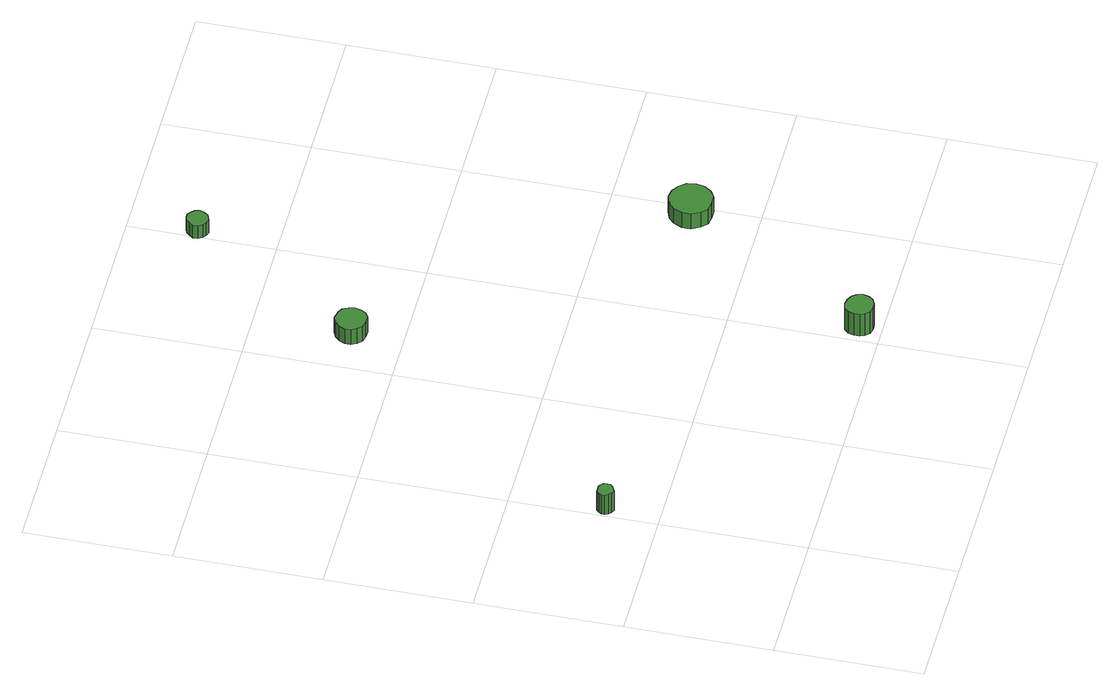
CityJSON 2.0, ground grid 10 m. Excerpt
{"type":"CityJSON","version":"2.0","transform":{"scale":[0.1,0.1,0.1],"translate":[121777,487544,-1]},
"CityObjects":{
"tree1":{"type":"SolitaryVegetationObject","attributes":{"function":"something"},"geometry":[{"type":"MultiSurface","lod":"1","boundaries":[[[0,1,2,3,4,5,6,7,8,9,10,11,12,13,14]],[[15,16,17,18,19,20,21,22,23,24,25,26,27,28,29]],[[0,29,28,1]],[[1,28,27,2]],[[2,27,26,3]],[[3,26,25,4]],[[4,25,24,5]],[[5,24,23,6]],[[6,23,22,7]],[[7,22,21,8]],[[8,21,20,9]],[[9,20,19,10]],[[10,19,18,11]],[[11,18,17,12]],[[12,17,16,13]],[[13,16,15,14]],[[14,15,29,0]]]}]},
"tree2":{"type":"SolitaryVegetationObject","attributes":{"function":"something"},"geometry":[{"type":"MultiSurface","lod":"1","boundaries":[[[30,31,32,33,34,35,36,37,38,39,40,41,42,43,44]],[[45,46,47,48,49,50,51,52,53,54,55,56,57,58,59]],[[30,59,58,31]],[[31,58,57,32]],[[32,57,56,33]],[[33,56,55,34]],[[34,55,54,35]],[[35,54,53,36]],[[36,53,52,37]],[[37,52,51,38]],[[38,51,50,39]],[[39,50,49,40]],[[40,49,48,41]],[[41,48,47,42]],[[42,47,46,43]],[[43,46,45,44]],[[44,45,59,30]]]}]},
"tree3":{"type":"SolitaryVegetationObject","attributes":{"function":"something"},"geometry":[{"type":"MultiSurface","lod":"1","boundaries":[[[60,61,62,63,64,65,66,67,68,69,70,71,72,73,74]],[[75,76,77,78,79,80,81,82,83,84,85,86,87,88,89]],[[60,89,88,61]],[[61,88,87,62]],[[62,87,86,63]],[[63,86,85,64]],[[64,85,84,65]],[[65,84,83,66]],[[66,83,82,67]],[[67,82,81,68]],[[68,81,80,69]],[[69,80,79,70]],[[70,79,78,71]],[[71,78,77,72]],[[72,77,76,73]],[[73,76,75,74]],[[74,75,89,60]]]}]},
"tree4":{"type":"SolitaryVegetationObject","attributes":{"function":"something"},"geometry":[{"type":"MultiSurface","lod":"1","boundaries":[[[90,91,92,93,94,95,96,97,98,99,100,101,102,103,104]],[[105,106,107,108,109,110,111,112,113,114,115,116,117,118,119]],[[90,119,118,91]],[[91,118,117,92]],[[92,117,116,93]],[[93,116,115,94]],[[94,115,114,95]],[[95,114,113,96]],[[96,113,112,97]],[[97,112,111,98]],[[98,111,110,99]],[[99,110,109,100]],[[100,109,108,101]],[[101,108,107,102]],[[102,107,106,103]],[[103,106,105,104]],[[104,105,119,90]]]}]},
"tree5":{"type":"SolitaryVegetationObject","attributes":{"function":"something"},"geometry":[{"type":"MultiSurface","lod":"1","boundaries":[[[120,121,122,123,124,125,126,127,128,129,130,131,132,133,134]],[[135,136,137,138,139,140,141,142,143,144,145,146,147,148,149]],[[120,149,148,121]],[[121,148,147,122]],[[122,147,146,123]],[[123,146,145,124]],[[124,145,144,125]],[[125,144,143,126]],[[126,143,142,127]],[[127,142,141,128]],[[128,141,140,129]],[[129,140,139,130]],[[130,139,138,131]],[[131,138,137,132]],[[132,137,136,133]],[[133,136,135,134]],[[134,135,149,120]]]}]}
},
"vertices":[
[13,137,23],[13,139,23],[11,141,23],[9,142,23],[7,142,23],[5,142,23],[3,140,23],[2,138,23],[2,136,23],[3,134,23],[5,132,23],[7,131,23],[9,132,23],[11,133,23],[13,135,23],[13,135,6],[11,133,6],[9,132,6],[7,131,6],[5,132,6],[3,134,6],[2,136,6],[2,138,6],[3,140,6],[5,142,6],[7,142,6],[9,142,6],[11,141,6],[13,139,6],[13,137,6],
[223,15,26],[222,19,26],[220,22,26],[216,24,26],[212,25,26],[208,24,26],[205,21,26],[204,17,26],[204,13,26],[205,10,26],[208,7,26],[212,6,26],[216,6,26],[220,8,26],[222,11,26],[222,11,7],[220,8,7],[216,6,7],[212,6,7],[208,7,7],[205,10,7],[204,13,7],[204,17,7],[205,21,7],[208,24,7],[212,25,7],[216,24,7],[220,22,7],[222,19,7],[223,15,7],
[144,335,19],[143,339,19],[141,343,19],[137,345,19],[132,346,19],[128,344,19],[125,341,19],[123,337,19],[123,333,19],[125,329,19],[128,326,19],[132,325,19],[137,325,19],[141,327,19],[143,331,19],[143,331,6],[141,327,6],[137,325,6],[132,325,6],[128,326,6],[125,329,6],[123,333,6],[123,337,6],[125,341,6],[128,344,6],[132,346,6],[137,345,6],[141,343,6],[143,339,6],[144,335,6],
[309,146,19],[308,152,19],[304,157,19],[299,160,19],[293,161,19],[287,159,19],[283,155,19],[280,149,19],[280,143,19],[283,137,19],[287,133,19],[293,132,19],[299,132,19],[304,135,19],[308,140,19],[308,140,6],[304,135,6],[299,132,6],[293,132,6],[287,133,6],[283,137,6],[280,143,6],[280,149,6],[283,155,6],[287,159,6],[293,161,6],[299,160,6],[304,157,6],[308,152,6],[309,146,6],
[212,454,19],[211,457,19],[209,459,19],[207,461,19],[204,461,19],[201,460,19],[199,458,19],[197,455,19],[197,452,19],[199,449,19],[201,447,19],[204,446,19],[207,447,19],[209,448,19],[211,451,19],[211,451,8],[209,448,8],[207,447,8],[204,446,8],[201,447,8],[199,449,8],[197,452,8],[197,455,8],[199,458,8],[201,460,8],[204,461,8],[207,461,8],[209,459,8],[211,457,8],[212,454,8]
]}
